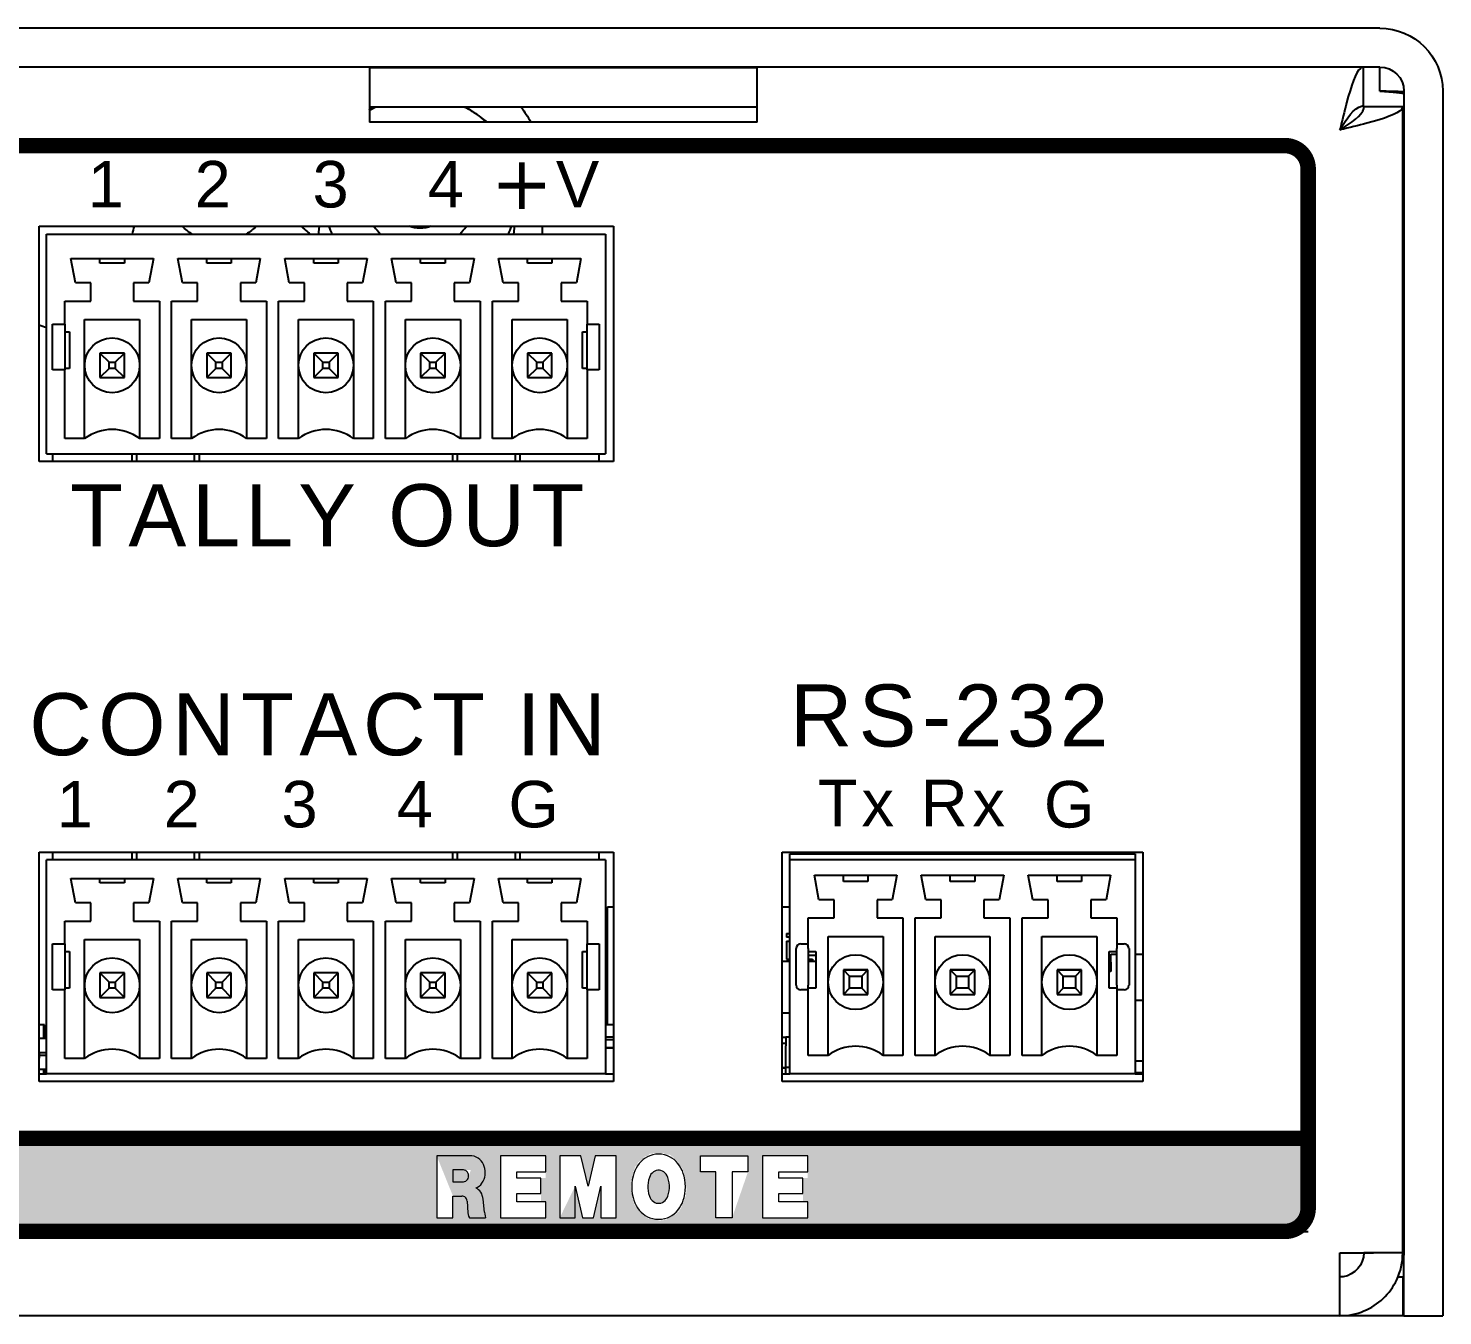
# Model space of a CAD drawing. Header units: inches. Extents: x 0.66 to 9.39, y 0.59 to 4.41.
# Drawn here: x 7.569 to 9.393, y 0.594 to 2.254 of the extents above; entities that cross this region are included whole.
import ezdxf

# ---------------------------------------------------------------- set-up
doc = ezdxf.new("R2010")
doc.units = ezdxf.units.IN
doc.header["$MEASUREMENT"] = 0
doc.styles.add('CAD_SALES', font='ARIAL.TTF')

msp = doc.modelspace()

# ---------------------------------------------------------------- hatches: boundary and pattern name
h = msp.add_hatch(color=256)
h.dxf.hatch_style = 1
h.paths.add_polyline_path([(7.4598, 0.8232), (7.4598, 0.7332, 0.414214), (7.4898, 0.7032), (9.1891, 0.7032, 0.414214), (9.2191, 0.7332), (9.2191, 0.8232)])
h.paths.add_polyline_path([(8.1168, 0.7208), (8.1168, 0.7487), (8.0958, 0.8007), (8.0958, 0.7208)], flags=16)
h.paths.add_polyline_path([(8.1168, 0.7672), (8.1168, 0.7824), (8.1398, 0.7824), (8.1348, 0.7672)], flags=16)
h.paths.add_polyline_path([(8.1779, 0.8007), (8.2363, 0.8007), (8.2363, 0.772), (8.2302, 0.772), (8.2302, 0.7415), (8.2363, 0.7415), (8.2363, 0.7208), (8.1779, 0.7208)], flags=16)
h.paths.add_polyline_path([(8.3001, 0.8007), (8.2912, 0.7616), (8.2818, 0.8007), (8.2545, 0.8007), (8.2545, 0.7208), (8.2743, 0.7616), (8.2838, 0.7208), (8.2981, 0.7208), (8.3075, 0.7616), (8.3075, 0.7208), (8.3272, 0.7208), (8.3272, 0.8007)], flags=16)
h.paths.add_polyline_path([(8.3515, 0.7866), (8.3707, 0.8034), (8.397, 0.8019), (8.4131, 0.7836), (8.418, 0.7578), (8.4105, 0.7324), (8.3918, 0.7182), (8.3686, 0.7196), (8.3527, 0.7342), (8.3463, 0.756), (8.3492, 0.7803), (8.3635, 0.7996), (8.3874, 0.8044), (8.4061, 0.7937), (8.4158, 0.775), (8.417, 0.7488), (8.4052, 0.7259), (8.3839, 0.7168), (8.3625, 0.7231), (8.3492, 0.7412), (8.346, 0.7675), (8.3553, 0.7922), (8.376, 0.8045), (8.4002, 0.7996), (8.4144, 0.7804), (8.4176, 0.7537), (8.4083, 0.7291), (8.3879, 0.7174), (8.3657, 0.7212), (8.351, 0.7372), (8.346, 0.7607)], flags=16)
h.paths.add_polyline_path([(8.3977, 0.7626), (8.3904, 0.7374), (8.3709, 0.7415), (8.3653, 0.7713), (8.3826, 0.7865), (8.3957, 0.7725), (8.3957, 0.7423), (8.3749, 0.7376), (8.3665, 0.7563), (8.3713, 0.7821), (8.391, 0.7821), (8.3986, 0.756), (8.3858, 0.735), (8.3692, 0.7454), (8.3663, 0.7775), (8.3888, 0.785)], flags=0)
h.paths.add_polyline_path([(8.4358, 0.8007), (8.497, 0.8007), (8.497, 0.7799), (8.4766, 0.7208), (8.4556, 0.7208), (8.4556, 0.7799), (8.4358, 0.7799)], flags=16)
h.paths.add_polyline_path([(8.5156, 0.8007), (8.5741, 0.8007), (8.5741, 0.772), (8.5679, 0.772), (8.5679, 0.7415), (8.5741, 0.7415), (8.5741, 0.7208), (8.5156, 0.7208)], flags=16)
h = msp.add_hatch(color=256)
h.dxf.hatch_style = 1
h.paths.add_polyline_path([(8.1368, 0.7748), (8.1367, 0.7764), (8.1362, 0.778), (8.1354, 0.7795), (8.1344, 0.7807), (8.1332, 0.7816), (8.1318, 0.7822), (8.1304, 0.7824), (8.1168, 0.7824), (8.1168, 0.7672), (8.1304, 0.7672), (8.1318, 0.7674), (8.1332, 0.7679), (8.1344, 0.7688), (8.1354, 0.77), (8.1362, 0.7715), (8.1367, 0.7731)])
h.paths.add_polyline_path([(8.3953, 0.766), (8.3947, 0.7694), (8.3937, 0.7727), (8.3928, 0.7749), (8.3917, 0.7768), (8.3902, 0.7784), (8.3886, 0.7799), (8.3867, 0.781), (8.3848, 0.7816), (8.3829, 0.7821), (8.3808, 0.7821), (8.3788, 0.7816), (8.3769, 0.781), (8.3752, 0.7799), (8.3734, 0.7784), (8.372, 0.7768), (8.3709, 0.7749), (8.3699, 0.7727), (8.3689, 0.7694), (8.3683, 0.766), (8.368, 0.7625), (8.368, 0.759), (8.3683, 0.7555), (8.3689, 0.7521), (8.3699, 0.7487), (8.3709, 0.7466), (8.372, 0.7447), (8.3734, 0.7431), (8.3752, 0.7417), (8.3769, 0.7406), (8.3788, 0.7398), (8.3808, 0.7394), (8.3829, 0.7394), (8.3848, 0.7398), (8.3867, 0.7406), (8.3886, 0.7417), (8.3902, 0.7431), (8.3917, 0.7447), (8.3928, 0.7466), (8.3937, 0.7487), (8.3947, 0.7521), (8.3953, 0.7555), (8.3957, 0.759), (8.3957, 0.7625)])

# ---------------------------------------------------------------- linework, layer by layer
for p, q in [((9.3115, 2.2545), (0.7885, 2.2545)), ((9.3115, 2.2045), (0.7885, 2.2045)), ((8.009, 2.2039), (8.009, 2.1335)), ((8.009, 2.2039), (8.509, 2.2039)), ((8.509, 2.1335), (8.509, 2.2039)), ((9.2903, 2.1545), (9.2903, 2.2045)), ((9.3115, 2.1735), (9.3115, 2.2045)), ((9.3425, 2.1735), (9.3425, 0.6725)), ((9.3925, 2.1735), (9.3925, 0.6725)), ((8.509, 2.1528), (8.009, 2.1528)), ((9.291, 2.1538), (9.341, 2.1538)), ((9.341, 0.6762), (9.341, 2.1538)), ((8.509, 2.1335), (8.009, 2.1335)), ((7.5834, 1.6957), (7.5834, 1.9992)), ((7.5834, 1.9992), (8.3239, 1.9992)), ((7.5928, 1.9892), (8.3133, 1.9892)), ((7.5928, 1.7057), (7.5928, 1.9892)), ((8.232, 1.9892), (8.232, 1.9992)), ((8.3133, 1.9892), (8.3133, 1.7057)), ((8.3239, 1.9992), (8.3239, 1.6957)), ((7.6243, 1.9577), (7.7306, 1.9577)), ((7.6302, 1.9262), (7.6243, 1.9577)), ((7.6617, 1.9518), (7.6617, 1.9577)), ((7.6932, 1.9518), (7.6617, 1.9518)), ((7.6932, 1.9577), (7.6932, 1.9518)), ((7.7306, 1.9577), (7.7247, 1.9262)), ((7.7621, 1.9577), (7.8684, 1.9577)), ((7.768, 1.9262), (7.7621, 1.9577)), ((7.7995, 1.9518), (7.7995, 1.9577)), ((7.831, 1.9518), (7.7995, 1.9518)), ((7.831, 1.9577), (7.831, 1.9518)), ((7.8684, 1.9577), (7.8625, 1.9262)), ((7.8999, 1.9577), (8.0062, 1.9577)), ((7.9058, 1.9262), (7.8999, 1.9577)), ((7.9373, 1.9518), (7.9373, 1.9577)), ((7.9688, 1.9518), (7.9373, 1.9518)), ((7.9688, 1.9577), (7.9688, 1.9518)), ((8.0062, 1.9577), (8.0003, 1.9262)), ((8.0377, 1.9577), (8.144, 1.9577)), ((8.0436, 1.9262), (8.0377, 1.9577)), ((8.0751, 1.9518), (8.0751, 1.9577)), ((8.1066, 1.9518), (8.0751, 1.9518)), ((8.1066, 1.9577), (8.1066, 1.9518)), ((8.144, 1.9577), (8.1381, 1.9262)), ((8.1755, 1.9577), (8.2818, 1.9577)), ((8.1814, 1.9262), (8.1755, 1.9577)), ((8.2129, 1.9518), (8.2129, 1.9577)), ((8.2444, 1.9518), (8.2129, 1.9518)), ((8.2444, 1.9577), (8.2444, 1.9518)), ((8.2818, 1.9577), (8.2759, 1.9262)), ((7.6499, 1.9262), (7.6302, 1.9262)), ((7.6499, 1.9025), (7.6499, 1.9262)), ((7.705, 1.9262), (7.705, 1.9025)), ((7.7247, 1.9262), (7.705, 1.9262)), ((7.7877, 1.9262), (7.768, 1.9262)), ((7.7877, 1.9025), (7.7877, 1.9262)), ((7.8428, 1.9262), (7.8428, 1.9025)), ((7.8625, 1.9262), (7.8428, 1.9262)), ((7.9255, 1.9262), (7.9058, 1.9262)), ((7.9255, 1.9025), (7.9255, 1.9262)), ((7.9806, 1.9262), (7.9806, 1.9025)), ((8.0003, 1.9262), (7.9806, 1.9262)), ((8.0633, 1.9262), (8.0436, 1.9262)), ((8.0633, 1.9025), (8.0633, 1.9262)), ((8.1184, 1.9262), (8.1184, 1.9025)), ((8.1381, 1.9262), (8.1184, 1.9262)), ((8.2011, 1.9262), (8.1814, 1.9262)), ((8.2011, 1.9025), (8.2011, 1.9262)), ((8.2562, 1.9262), (8.2562, 1.9025)), ((8.2759, 1.9262), (8.2562, 1.9262)), ((7.6164, 1.873), (7.6164, 1.9025)), ((7.6164, 1.9025), (7.6499, 1.9025)), ((7.705, 1.9025), (7.7385, 1.9025)), ((7.7385, 1.9025), (7.7385, 1.7254)), ((7.7542, 1.9025), (7.7877, 1.9025)), ((7.7542, 1.7254), (7.7542, 1.9025)), ((7.8428, 1.9025), (7.8763, 1.9025)), ((7.8763, 1.9025), (7.8763, 1.7254)), ((7.892, 1.9025), (7.9255, 1.9025)), ((7.892, 1.7254), (7.892, 1.9025)), ((7.9806, 1.9025), (8.0141, 1.9025)), ((8.0141, 1.9025), (8.0141, 1.7254)), ((8.0298, 1.9025), (8.0633, 1.9025)), ((8.0298, 1.7254), (8.0298, 1.9025)), ((8.1184, 1.9025), (8.1519, 1.9025)), ((8.1519, 1.9025), (8.1519, 1.7254)), ((8.1676, 1.9025), (8.2011, 1.9025)), ((8.1676, 1.7254), (8.1676, 1.9025)), ((8.2562, 1.9025), (8.2897, 1.9025)), ((8.2897, 1.9025), (8.2897, 1.873)), ((7.642, 1.8789), (7.7129, 1.8789)), ((7.642, 1.8199), (7.642, 1.8789)), ((7.7129, 1.8789), (7.7129, 1.8199)), ((7.7798, 1.8789), (7.8507, 1.8789)), ((7.7798, 1.8199), (7.7798, 1.8789)), ((7.8507, 1.8789), (7.8507, 1.8199)), ((7.9176, 1.8789), (7.9885, 1.8789)), ((7.9176, 1.8199), (7.9176, 1.8789)), ((7.9885, 1.8789), (7.9885, 1.8199)), ((8.0554, 1.8789), (8.1263, 1.8789)), ((8.0554, 1.8199), (8.0554, 1.8789)), ((8.1263, 1.8789), (8.1263, 1.8199)), ((8.1932, 1.8789), (8.2641, 1.8789)), ((8.1932, 1.8199), (8.1932, 1.8789)), ((8.2641, 1.8789), (8.2641, 1.8199)), ((7.6007, 1.814), (7.6007, 1.873)), ((7.6007, 1.873), (7.6164, 1.873)), ((7.6164, 1.873), (7.6164, 1.814)), ((7.6164, 1.8632), (7.6224, 1.8632)), ((7.6224, 1.8632), (7.6224, 1.8159)), ((8.2838, 1.8632), (8.2897, 1.8632)), ((8.2838, 1.8159), (8.2838, 1.8632)), ((8.2897, 1.814), (8.2897, 1.873)), ((8.2897, 1.873), (8.3054, 1.873)), ((8.3054, 1.873), (8.3054, 1.814)), ((7.6617, 1.8356), (7.6617, 1.8041)), ((7.6932, 1.8356), (7.6617, 1.8356)), ((7.6617, 1.8356), (7.6735, 1.8238)), ((7.6735, 1.8238), (7.6814, 1.8238)), ((7.6735, 1.8159), (7.6735, 1.8238)), ((7.6814, 1.8238), (7.6932, 1.8356)), ((7.6814, 1.8238), (7.6814, 1.8159)), ((7.6932, 1.8041), (7.6932, 1.8356)), ((7.7995, 1.8356), (7.7995, 1.8041)), ((7.831, 1.8356), (7.7995, 1.8356)), ((7.7995, 1.8356), (7.8113, 1.8238)), ((7.8113, 1.8238), (7.8192, 1.8238)), ((7.8113, 1.8159), (7.8113, 1.8238)), ((7.8192, 1.8238), (7.831, 1.8356)), ((7.8192, 1.8238), (7.8192, 1.8159)), ((7.831, 1.8041), (7.831, 1.8356)), ((7.9373, 1.8356), (7.9373, 1.8041)), ((7.9688, 1.8356), (7.9373, 1.8356)), ((7.9373, 1.8356), (7.9491, 1.8238)), ((7.9491, 1.8238), (7.957, 1.8238)), ((7.9491, 1.8159), (7.9491, 1.8238)), ((7.957, 1.8238), (7.9688, 1.8356)), ((7.957, 1.8238), (7.957, 1.8159)), ((7.9688, 1.8041), (7.9688, 1.8356)), ((8.0751, 1.8356), (8.0751, 1.8041)), ((8.1066, 1.8356), (8.0751, 1.8356)), ((8.0751, 1.8356), (8.0869, 1.8238)), ((8.0869, 1.8238), (8.0948, 1.8238)), ((8.0869, 1.8159), (8.0869, 1.8238)), ((8.0948, 1.8238), (8.1066, 1.8356)), ((8.0948, 1.8238), (8.0948, 1.8159)), ((8.1066, 1.8041), (8.1066, 1.8356)), ((8.2129, 1.8356), (8.2129, 1.8041)), ((8.2444, 1.8356), (8.2129, 1.8356)), ((8.2129, 1.8356), (8.2247, 1.8238)), ((8.2247, 1.8238), (8.2326, 1.8238)), ((8.2247, 1.8159), (8.2247, 1.8238)), ((8.2326, 1.8238), (8.2444, 1.8356)), ((8.2326, 1.8238), (8.2326, 1.8159)), ((8.2444, 1.8041), (8.2444, 1.8356)), ((7.6164, 1.814), (7.6007, 1.814)), ((7.6224, 1.8159), (7.6164, 1.8159)), ((7.6164, 1.7254), (7.6164, 1.814)), ((7.642, 1.7254), (7.642, 1.8199)), ((7.6735, 1.8159), (7.6617, 1.8041)), ((7.6814, 1.8159), (7.6735, 1.8159)), ((7.6932, 1.8041), (7.6814, 1.8159)), ((7.7129, 1.8199), (7.7129, 1.7254)), ((7.7798, 1.7254), (7.7798, 1.8199)), ((7.8113, 1.8159), (7.7995, 1.8041)), ((7.8192, 1.8159), (7.8113, 1.8159)), ((7.831, 1.8041), (7.8192, 1.8159)), ((7.8507, 1.8199), (7.8507, 1.7254)), ((7.9176, 1.7254), (7.9176, 1.8199)), ((7.9491, 1.8159), (7.9373, 1.8041)), ((7.957, 1.8159), (7.9491, 1.8159)), ((7.9688, 1.8041), (7.957, 1.8159)), ((7.9885, 1.8199), (7.9885, 1.7254)), ((8.0554, 1.7254), (8.0554, 1.8199)), ((8.0869, 1.8159), (8.0751, 1.8041)), ((8.0948, 1.8159), (8.0869, 1.8159)), ((8.1066, 1.8041), (8.0948, 1.8159)), ((8.1263, 1.8199), (8.1263, 1.7254)), ((8.1932, 1.7254), (8.1932, 1.8199)), ((8.2247, 1.8159), (8.2129, 1.8041)), ((8.2326, 1.8159), (8.2247, 1.8159)), ((8.2444, 1.8041), (8.2326, 1.8159)), ((8.2641, 1.8199), (8.2641, 1.7254)), ((8.2897, 1.8159), (8.2838, 1.8159)), ((8.3054, 1.814), (8.2897, 1.814)), ((8.2897, 1.814), (8.2897, 1.7254)), ((7.6617, 1.8041), (7.6932, 1.8041)), ((7.7995, 1.8041), (7.831, 1.8041)), ((7.9373, 1.8041), (7.9688, 1.8041)), ((8.0751, 1.8041), (8.1066, 1.8041)), ((8.2129, 1.8041), (8.2444, 1.8041)), ((7.642, 1.7254), (7.6164, 1.7254)), ((7.7385, 1.7254), (7.7129, 1.7254)), ((7.7798, 1.7254), (7.7542, 1.7254)), ((7.8763, 1.7254), (7.8507, 1.7254)), ((7.9176, 1.7254), (7.892, 1.7254)), ((8.0141, 1.7254), (7.9885, 1.7254)), ((8.0554, 1.7254), (8.0298, 1.7254)), ((8.1519, 1.7254), (8.1263, 1.7254)), ((8.1932, 1.7254), (8.1676, 1.7254)), ((8.2897, 1.7254), (8.2641, 1.7254)), ((8.3239, 1.6957), (7.5834, 1.6957)), ((7.5928, 1.7057), (8.3133, 1.7057)), ((7.6007, 1.7057), (7.6007, 1.6957)), ((7.7031, 1.6957), (7.7031, 1.7057)), ((7.709, 1.7057), (7.709, 1.6957)), ((7.7838, 1.6957), (7.7838, 1.7057)), ((7.7897, 1.7057), (7.7897, 1.6957)), ((8.1164, 1.6957), (8.1164, 1.7057)), ((8.1224, 1.7057), (8.1224, 1.6957)), ((8.1972, 1.6957), (8.1972, 1.7057)), ((8.2031, 1.7057), (8.2031, 1.6957)), ((8.3054, 1.6957), (8.3054, 1.7057)), ((7.5834, 0.8965), (7.5834, 1.1921)), ((7.5834, 1.1921), (8.3239, 1.1921)), ((7.6007, 1.1921), (7.6007, 1.1821)), ((7.7031, 1.1821), (7.7031, 1.1921)), ((7.709, 1.1921), (7.709, 1.1821)), ((7.7838, 1.1821), (7.7838, 1.1921)), ((7.7897, 1.1921), (7.7897, 1.1821)), ((8.1164, 1.1821), (8.1164, 1.1921)), ((8.1224, 1.1921), (8.1224, 1.1821)), ((8.1972, 1.1821), (8.1972, 1.1921)), ((8.2031, 1.1921), (8.2031, 1.1821)), ((8.3054, 1.1821), (8.3054, 1.1921)), ((8.3239, 1.1921), (8.3239, 0.8965)), ((8.5411, 0.8965), (8.5411, 1.1921)), ((8.5411, 1.1921), (9.006, 1.1921)), ((8.5511, 1.1899), (8.996, 1.1899)), ((8.5511, 1.1821), (8.5511, 1.1899)), ((8.8535, 1.1921), (8.8535, 1.1899)), ((8.866, 1.1899), (8.866, 1.1921)), ((8.996, 1.1899), (8.996, 1.1821)), ((9.006, 1.1921), (9.006, 0.8965)), ((8.3133, 1.1821), (7.5928, 1.1821)), ((7.5928, 0.9065), (7.5928, 1.1821)), ((8.3133, 1.1821), (8.3133, 0.9065)), ((8.996, 1.1821), (8.5511, 1.1821)), ((8.5511, 0.9065), (8.5511, 1.1821)), ((8.996, 1.1821), (8.996, 0.9065)), ((7.6243, 1.1584), (7.7306, 1.1584)), ((7.6302, 1.1269), (7.6243, 1.1584)), ((7.6617, 1.1525), (7.6617, 1.1584)), ((7.6932, 1.1525), (7.6617, 1.1525)), ((7.6932, 1.1584), (7.6932, 1.1525)), ((7.7306, 1.1584), (7.7247, 1.1269)), ((7.7621, 1.1584), (7.8684, 1.1584)), ((7.768, 1.1269), (7.7621, 1.1584)), ((7.7995, 1.1525), (7.7995, 1.1584)), ((7.831, 1.1525), (7.7995, 1.1525)), ((7.831, 1.1584), (7.831, 1.1525)), ((7.8684, 1.1584), (7.8625, 1.1269)), ((7.8999, 1.1584), (8.0062, 1.1584)), ((7.9058, 1.1269), (7.8999, 1.1584)), ((7.9373, 1.1525), (7.9373, 1.1584)), ((7.9688, 1.1525), (7.9373, 1.1525)), ((7.9688, 1.1584), (7.9688, 1.1525)), ((8.0062, 1.1584), (8.0003, 1.1269)), ((8.0377, 1.1584), (8.144, 1.1584)), ((8.0436, 1.1269), (8.0377, 1.1584)), ((8.0751, 1.1525), (8.0751, 1.1584)), ((8.1066, 1.1525), (8.0751, 1.1525)), ((8.1066, 1.1584), (8.1066, 1.1525)), ((8.144, 1.1584), (8.1381, 1.1269)), ((8.1755, 1.1584), (8.2818, 1.1584)), ((8.1814, 1.1269), (8.1755, 1.1584)), ((8.2129, 1.1525), (8.2129, 1.1584)), ((8.2444, 1.1525), (8.2129, 1.1525)), ((8.2444, 1.1584), (8.2444, 1.1525)), ((8.2818, 1.1584), (8.2759, 1.1269)), ((8.5885, 1.1309), (8.5826, 1.1624)), ((8.5826, 1.1624), (8.6889, 1.1624)), ((8.62, 1.1545), (8.62, 1.1624)), ((8.6515, 1.1545), (8.62, 1.1545)), ((8.6515, 1.1624), (8.6515, 1.1545)), ((8.6889, 1.1624), (8.683, 1.1309)), ((8.7263, 1.1309), (8.7204, 1.1624)), ((8.7204, 1.1624), (8.8267, 1.1624)), ((8.7578, 1.1545), (8.7578, 1.1624)), ((8.7893, 1.1545), (8.7578, 1.1545)), ((8.7893, 1.1624), (8.7893, 1.1545)), ((8.8267, 1.1624), (8.8208, 1.1309)), ((8.8641, 1.1309), (8.8582, 1.1624)), ((8.8582, 1.1624), (8.9645, 1.1624)), ((8.8956, 1.1545), (8.8956, 1.1624)), ((8.9271, 1.1545), (8.8956, 1.1545)), ((8.9271, 1.1624), (8.9271, 1.1545)), ((8.9645, 1.1624), (8.9586, 1.1309)), ((8.6082, 1.1309), (8.5885, 1.1309)), ((8.6082, 1.1073), (8.6082, 1.1309)), ((8.683, 1.1309), (8.6634, 1.1309)), ((8.6634, 1.1309), (8.6634, 1.1073)), ((8.746, 1.1309), (8.7263, 1.1309)), ((8.746, 1.1073), (8.746, 1.1309)), ((8.8208, 1.1309), (8.8011, 1.1309)), ((8.8011, 1.1309), (8.8011, 1.1073)), ((8.8838, 1.1309), (8.8641, 1.1309)), ((8.8838, 1.1073), (8.8838, 1.1309)), ((8.9586, 1.1309), (8.9389, 1.1309)), ((8.9389, 1.1309), (8.9389, 1.1073)), ((7.6499, 1.1269), (7.6302, 1.1269)), ((7.6499, 1.1033), (7.6499, 1.1269)), ((7.705, 1.1269), (7.705, 1.1033)), ((7.7247, 1.1269), (7.705, 1.1269)), ((7.7877, 1.1269), (7.768, 1.1269)), ((7.7877, 1.1033), (7.7877, 1.1269)), ((7.8428, 1.1269), (7.8428, 1.1033)), ((7.8625, 1.1269), (7.8428, 1.1269)), ((7.9255, 1.1269), (7.9058, 1.1269)), ((7.9255, 1.1033), (7.9255, 1.1269)), ((7.9806, 1.1269), (7.9806, 1.1033)), ((8.0003, 1.1269), (7.9806, 1.1269)), ((8.0633, 1.1269), (8.0436, 1.1269)), ((8.0633, 1.1033), (8.0633, 1.1269)), ((8.1184, 1.1269), (8.1184, 1.1033)), ((8.1381, 1.1269), (8.1184, 1.1269)), ((8.2011, 1.1269), (8.1814, 1.1269)), ((8.2011, 1.1033), (8.2011, 1.1269)), ((8.2562, 1.1269), (8.2562, 1.1033)), ((8.2759, 1.1269), (8.2562, 1.1269)), ((8.3133, 1.1281), (8.3138, 1.1281)), ((8.3133, 1.127), (8.3138, 1.127)), ((8.3133, 1.1212), (8.3138, 1.1212)), ((8.3133, 1.1132), (8.3138, 1.1132)), ((8.3138, 1.127), (8.3138, 1.1281)), ((8.3138, 1.1212), (8.3138, 1.127)), ((8.3138, 1.1132), (8.3138, 1.1212)), ((8.316, 0.9695), (8.316, 1.1215)), ((8.316, 1.1215), (8.3239, 1.1215)), ((8.5411, 1.1215), (8.5511, 1.1215)), ((7.6164, 1.0738), (7.6164, 1.1033)), ((7.6164, 1.1033), (7.6499, 1.1033)), ((7.705, 1.1033), (7.7385, 1.1033)), ((7.7385, 1.1033), (7.7385, 0.9262)), ((7.7542, 1.1033), (7.7877, 1.1033)), ((7.7542, 0.9262), (7.7542, 1.1033)), ((7.8428, 1.1033), (7.8763, 1.1033)), ((7.8763, 1.1033), (7.8763, 0.9262)), ((7.892, 1.1033), (7.9255, 1.1033)), ((7.892, 0.9262), (7.892, 1.1033)), ((7.9806, 1.1033), (8.0141, 1.1033)), ((8.0141, 1.1033), (8.0141, 0.9262)), ((8.0298, 1.1033), (8.0633, 1.1033)), ((8.0298, 0.9262), (8.0298, 1.1033)), ((8.1184, 1.1033), (8.1519, 1.1033)), ((8.1519, 1.1033), (8.1519, 0.9262)), ((8.1676, 1.1033), (8.2011, 1.1033)), ((8.1676, 0.9262), (8.1676, 1.1033)), ((8.2562, 1.1033), (8.2897, 1.1033)), ((8.2897, 1.1033), (8.2897, 1.0738)), ((8.3133, 1.11), (8.3138, 1.11)), ((8.3133, 1.0994), (8.3138, 1.0994)), ((8.3138, 1.0994), (8.3138, 1.1068)), ((8.3138, 1.0931), (8.3138, 1.0994)), ((8.5748, 1.0738), (8.5748, 1.1073)), ((8.5748, 1.1073), (8.6082, 1.1073)), ((8.6634, 1.1073), (8.6968, 1.1073)), ((8.6968, 1.1073), (8.6968, 0.9301)), ((8.7126, 0.9301), (8.7126, 1.1073)), ((8.7126, 1.1073), (8.746, 1.1073)), ((8.8011, 1.1073), (8.8346, 1.1073)), ((8.8346, 1.1073), (8.8346, 0.9301)), ((8.8504, 0.9301), (8.8504, 1.1073)), ((8.8504, 1.1073), (8.8838, 1.1073)), ((8.9389, 1.1073), (8.9724, 1.1073)), ((8.9724, 1.1073), (8.9724, 1.0738)), ((7.642, 1.0797), (7.7129, 1.0797)), ((7.642, 1.0206), (7.642, 1.0797)), ((7.7129, 1.0797), (7.7129, 1.0206)), ((7.7798, 1.0797), (7.8507, 1.0797)), ((7.7798, 1.0206), (7.7798, 1.0797)), ((7.8507, 1.0797), (7.8507, 1.0206)), ((7.9176, 1.0797), (7.9885, 1.0797)), ((7.9176, 1.0206), (7.9176, 1.0797)), ((7.9885, 1.0797), (7.9885, 1.0206)), ((8.0554, 1.0797), (8.1263, 1.0797)), ((8.0554, 1.0206), (8.0554, 1.0797)), ((8.1263, 1.0797), (8.1263, 1.0206)), ((8.1932, 1.0797), (8.2641, 1.0797)), ((8.1932, 1.0206), (8.1932, 1.0797)), ((8.2641, 1.0797), (8.2641, 1.0206)), ((8.3133, 1.0931), (8.3138, 1.0931)), ((8.3133, 1.0913), (8.3138, 1.0913)), ((8.3133, 1.0907), (8.3138, 1.0907)), ((8.3133, 1.0896), (8.3138, 1.0896)), ((8.3133, 1.0838), (8.3138, 1.0838)), ((8.3133, 1.0758), (8.3138, 1.0758)), ((8.3138, 1.0913), (8.3138, 1.0931)), ((8.3138, 1.0896), (8.3138, 1.0907)), ((8.3138, 1.0838), (8.3138, 1.0896)), ((8.3138, 1.0758), (8.3138, 1.0838)), ((8.5467, 1.0875), (8.5467, 1.0825)), ((8.5467, 1.0875), (8.5511, 1.0875)), ((8.5511, 1.0825), (8.5467, 1.0825)), ((8.5467, 1.0776), (8.5467, 1.054)), ((8.5467, 1.0776), (8.5511, 1.0776)), ((8.6004, 1.0836), (8.6712, 1.0836)), ((8.6004, 1.0246), (8.6004, 1.0836)), ((8.6712, 1.0836), (8.6712, 1.0246)), ((8.7382, 1.0836), (8.809, 1.0836)), ((8.7382, 1.0246), (8.7382, 1.0836)), ((8.809, 1.0836), (8.809, 1.0246)), ((8.8759, 1.0836), (8.9468, 1.0836)), ((8.8759, 1.0246), (8.8759, 1.0836)), ((8.9468, 1.0836), (8.9468, 1.0246)), ((7.6007, 1.0147), (7.6007, 1.0738)), ((7.6007, 1.0738), (7.6164, 1.0738)), ((7.6164, 1.0738), (7.6164, 1.0147)), ((7.6164, 1.064), (7.6224, 1.064)), ((7.6224, 1.064), (7.6224, 1.0167)), ((8.2838, 1.0167), (8.2838, 1.064)), ((8.2838, 1.064), (8.2897, 1.064)), ((8.2897, 1.0147), (8.2897, 1.0738)), ((8.2897, 1.0738), (8.3054, 1.0738)), ((8.3054, 1.0738), (8.3054, 1.0147)), ((8.3133, 1.0726), (8.3138, 1.0726)), ((8.3133, 1.062), (8.3138, 1.062)), ((8.3138, 1.062), (8.3138, 1.0693)), ((8.3138, 1.0557), (8.3138, 1.062)), ((8.559, 1.0206), (8.559, 1.0679)), ((8.5651, 1.0738), (8.5748, 1.0738)), ((8.5748, 1.0679), (8.5748, 1.0738)), ((8.5748, 1.0679), (8.5748, 1.0206)), ((8.5748, 1.064), (8.5846, 1.064)), ((8.5846, 1.059), (8.5748, 1.059)), ((8.5846, 1.064), (8.5846, 1.0167)), ((8.9626, 1.0167), (8.9626, 1.064)), ((8.9626, 1.064), (8.9724, 1.064)), ((8.9626, 1.06), (8.9648, 1.06)), ((8.9724, 1.0602), (8.9648, 1.0602)), ((8.9648, 1.0502), (8.9648, 1.0602)), ((8.9724, 1.0738), (8.9724, 1.0679)), ((8.9724, 1.0738), (8.9821, 1.0738)), ((8.9724, 1.0206), (8.9724, 1.0679)), ((8.9882, 1.0679), (8.9882, 1.0206)), ((9.006, 1.0602), (8.996, 1.0602)), ((8.3133, 1.0557), (8.3138, 1.0557)), ((8.3133, 1.0539), (8.3138, 1.0539)), ((8.3133, 1.0519), (8.3138, 1.0519)), ((8.3138, 1.0539), (8.3138, 1.0557)), ((8.3138, 1.0367), (8.3138, 1.0519)), ((8.5511, 1.0514), (8.5411, 1.0514)), ((8.5467, 1.054), (8.5511, 1.054)), ((8.5748, 1.054), (8.5804, 1.054)), ((8.5846, 1.0514), (8.5748, 1.0514)), ((8.5804, 1.054), (8.5804, 1.0514)), ((8.62, 1.0403), (8.6515, 1.0403)), ((8.62, 1.0403), (8.62, 1.0403)), ((8.62, 1.0403), (8.62, 1.0088)), ((8.6515, 1.0403), (8.62, 1.0403)), ((8.6279, 1.0325), (8.62, 1.0403)), ((8.6515, 1.0403), (8.6437, 1.0325)), ((8.6515, 1.0403), (8.6515, 1.0403)), ((8.6515, 1.0088), (8.6515, 1.0403)), ((8.7578, 1.0403), (8.7578, 1.0403)), ((8.7578, 1.0403), (8.7893, 1.0403)), ((8.7578, 1.0403), (8.7578, 1.0088)), ((8.7893, 1.0403), (8.7578, 1.0403)), ((8.7657, 1.0325), (8.7578, 1.0403)), ((8.7893, 1.0403), (8.7815, 1.0325)), ((8.7893, 1.0403), (8.7893, 1.0403)), ((8.7893, 1.0088), (8.7893, 1.0403)), ((8.8956, 1.0403), (8.9271, 1.0403)), ((8.8956, 1.0403), (8.8956, 1.0403)), ((8.8956, 1.0403), (8.8956, 1.0088)), ((8.9271, 1.0403), (8.8956, 1.0403)), ((8.9035, 1.0325), (8.8956, 1.0403)), ((8.9271, 1.0403), (8.9193, 1.0325)), ((8.9271, 1.0403), (8.9271, 1.0403)), ((8.9271, 1.0088), (8.9271, 1.0403)), ((8.9648, 1.0521), (8.9626, 1.0521)), ((8.9648, 1.0502), (8.9648, 1.0384)), ((7.6617, 1.0364), (7.6617, 1.0049)), ((7.6932, 1.0364), (7.6617, 1.0364)), ((7.6617, 1.0364), (7.6735, 1.0246)), ((7.6735, 1.0246), (7.6814, 1.0246)), ((7.6735, 1.0167), (7.6735, 1.0246)), ((7.6814, 1.0246), (7.6932, 1.0364)), ((7.6814, 1.0246), (7.6814, 1.0167)), ((7.6932, 1.0049), (7.6932, 1.0364)), ((7.7995, 1.0364), (7.7995, 1.0049)), ((7.831, 1.0364), (7.7995, 1.0364)), ((7.7995, 1.0364), (7.8113, 1.0246)), ((7.8113, 1.0246), (7.8192, 1.0246)), ((7.8113, 1.0167), (7.8113, 1.0246)), ((7.8192, 1.0246), (7.831, 1.0364)), ((7.8192, 1.0246), (7.8192, 1.0167)), ((7.831, 1.0049), (7.831, 1.0364)), ((7.9373, 1.0364), (7.9373, 1.0049)), ((7.9688, 1.0364), (7.9373, 1.0364)), ((7.9373, 1.0364), (7.9491, 1.0246)), ((7.9491, 1.0246), (7.957, 1.0246)), ((7.9491, 1.0167), (7.9491, 1.0246)), ((7.957, 1.0246), (7.9688, 1.0364)), ((7.957, 1.0246), (7.957, 1.0167)), ((7.9688, 1.0049), (7.9688, 1.0364)), ((8.0751, 1.0364), (8.0751, 1.0049)), ((8.1066, 1.0364), (8.0751, 1.0364)), ((8.0751, 1.0364), (8.0869, 1.0246)), ((8.0869, 1.0246), (8.0948, 1.0246)), ((8.0869, 1.0167), (8.0869, 1.0246)), ((8.0948, 1.0246), (8.1066, 1.0364)), ((8.0948, 1.0246), (8.0948, 1.0167)), ((8.1066, 1.0049), (8.1066, 1.0364)), ((8.2129, 1.0364), (8.2129, 1.0049)), ((8.2444, 1.0364), (8.2129, 1.0364)), ((8.2129, 1.0364), (8.2247, 1.0246)), ((8.2247, 1.0246), (8.2326, 1.0246)), ((8.2247, 1.0167), (8.2247, 1.0246)), ((8.2326, 1.0246), (8.2444, 1.0364)), ((8.2326, 1.0246), (8.2326, 1.0167)), ((8.2444, 1.0049), (8.2444, 1.0364)), ((8.3133, 1.0367), (8.3138, 1.0367)), ((8.3133, 1.0346), (8.3138, 1.0346)), ((8.3133, 1.0335), (8.3138, 1.0335)), ((8.3133, 1.0277), (8.3138, 1.0277)), ((8.3138, 1.0335), (8.3138, 1.0346)), ((8.3138, 1.0277), (8.3138, 1.0335)), ((8.3138, 1.0197), (8.3138, 1.0277)), ((8.6004, 0.9301), (8.6004, 1.0246)), ((8.6279, 1.0167), (8.6279, 1.0325)), ((8.6279, 1.0325), (8.6437, 1.0325)), ((8.6437, 1.0325), (8.6437, 1.0167)), ((8.6712, 1.0246), (8.6712, 0.9301)), ((8.7382, 1.0206), (8.7382, 1.0246)), ((8.7657, 1.0167), (8.7657, 1.0325)), ((8.7657, 1.0325), (8.7815, 1.0325)), ((8.7815, 1.0325), (8.7815, 1.0167)), ((8.809, 1.0246), (8.809, 0.9892)), ((8.8759, 0.9301), (8.8759, 1.0246)), ((8.9035, 1.0167), (8.9035, 1.0325)), ((8.9035, 1.0325), (8.9193, 1.0325)), ((8.9193, 1.0325), (8.9193, 1.0167)), ((8.9468, 1.0246), (8.9468, 0.9301)), ((8.9648, 1.0384), (8.9626, 1.0384)), ((7.6164, 1.0147), (7.6007, 1.0147)), ((7.6224, 1.0167), (7.6164, 1.0167)), ((7.6164, 0.9262), (7.6164, 1.0147)), ((7.642, 0.9262), (7.642, 1.0206)), ((7.6735, 1.0167), (7.6617, 1.0049)), ((7.6617, 1.0049), (7.6932, 1.0049)), ((7.6814, 1.0167), (7.6735, 1.0167)), ((7.6932, 1.0049), (7.6814, 1.0167)), ((7.7129, 1.0206), (7.7129, 0.9262)), ((7.7798, 0.9262), (7.7798, 1.0206)), ((7.8113, 1.0167), (7.7995, 1.0049)), ((7.7995, 1.0049), (7.831, 1.0049)), ((7.8192, 1.0167), (7.8113, 1.0167)), ((7.831, 1.0049), (7.8192, 1.0167)), ((7.8507, 1.0206), (7.8507, 0.9262)), ((7.9176, 0.9262), (7.9176, 1.0206)), ((7.9491, 1.0167), (7.9373, 1.0049)), ((7.9373, 1.0049), (7.9688, 1.0049)), ((7.957, 1.0167), (7.9491, 1.0167)), ((7.9688, 1.0049), (7.957, 1.0167)), ((7.9885, 1.0206), (7.9885, 0.9262)), ((8.0554, 0.9262), (8.0554, 1.0206)), ((8.0869, 1.0167), (8.0751, 1.0049)), ((8.0751, 1.0049), (8.1066, 1.0049)), ((8.0948, 1.0167), (8.0869, 1.0167)), ((8.1066, 1.0049), (8.0948, 1.0167)), ((8.1263, 1.0206), (8.1263, 0.9262)), ((8.1932, 0.9262), (8.1932, 1.0206)), ((8.2247, 1.0167), (8.2129, 1.0049)), ((8.2129, 1.0049), (8.2444, 1.0049)), ((8.2326, 1.0167), (8.2247, 1.0167)), ((8.2444, 1.0049), (8.2326, 1.0167)), ((8.2641, 1.0206), (8.2641, 0.9262)), ((8.2897, 1.0167), (8.2838, 1.0167)), ((8.3054, 1.0147), (8.2897, 1.0147)), ((8.2897, 1.0147), (8.2897, 0.9262)), ((8.3133, 1.0197), (8.3138, 1.0197)), ((8.3133, 1.0164), (8.3138, 1.0164)), ((8.3133, 1.0059), (8.3138, 1.0059)), ((8.3138, 1.0059), (8.3138, 1.0132)), ((8.3138, 0.9996), (8.3138, 1.0059)), ((8.5748, 1.0147), (8.5651, 1.0147)), ((8.5748, 1.0147), (8.5748, 1.0206)), ((8.5846, 1.0167), (8.5748, 1.0167)), ((8.5748, 0.9301), (8.5748, 1.0147)), ((8.6279, 1.0167), (8.62, 1.0088)), ((8.62, 1.0088), (8.6515, 1.0088)), ((8.6437, 1.0167), (8.6279, 1.0167)), ((8.6515, 1.0088), (8.6437, 1.0167)), ((8.7382, 0.9301), (8.7382, 1.0206)), ((8.7657, 1.0167), (8.7578, 1.0088)), ((8.7578, 1.0088), (8.7893, 1.0088)), ((8.7815, 1.0167), (8.7657, 1.0167)), ((8.7893, 1.0088), (8.7815, 1.0167)), ((8.9035, 1.0167), (8.8956, 1.0088)), ((8.8956, 1.0088), (8.9271, 1.0088)), ((8.9193, 1.0167), (8.9035, 1.0167)), ((8.9271, 1.0088), (8.9193, 1.0167)), ((8.9724, 1.0167), (8.9626, 1.0167)), ((8.9724, 1.0206), (8.9724, 1.0147)), ((8.9821, 1.0147), (8.9724, 1.0147)), ((8.9724, 1.0147), (8.9724, 0.9301)), ((8.3133, 0.9996), (8.3138, 0.9996)), ((8.3133, 0.9977), (8.3138, 0.9977)), ((8.3133, 0.9971), (8.3138, 0.9971)), ((8.3133, 0.996), (8.3138, 0.996)), ((8.3133, 0.9902), (8.3138, 0.9902)), ((8.3138, 0.9977), (8.3138, 0.9996)), ((8.3138, 0.996), (8.3138, 0.9971)), ((8.3138, 0.9902), (8.3138, 0.996)), ((8.3138, 0.9822), (8.3138, 0.9902)), ((8.809, 0.9892), (8.809, 0.9301)), ((7.589, 0.9695), (7.5834, 0.9695)), ((7.5902, 0.9695), (7.589, 0.9695)), ((7.589, 0.9695), (7.589, 0.9518)), ((7.5902, 0.9518), (7.5902, 0.9695)), ((8.3133, 0.9822), (8.3138, 0.9822)), ((8.3133, 0.979), (8.3138, 0.979)), ((8.3133, 0.9685), (8.3138, 0.9685)), ((8.3138, 0.9685), (8.3138, 0.9758)), ((8.3239, 0.9695), (8.3138, 0.9695)), ((8.3138, 0.9622), (8.3138, 0.9685)), ((8.5511, 0.9845), (8.5411, 0.9845)), ((7.5928, 0.9518), (7.5834, 0.9518)), ((8.3133, 0.9622), (8.3138, 0.9622)), ((8.3133, 0.9603), (8.3138, 0.9603)), ((8.3239, 0.9537), (8.3133, 0.9537)), ((8.3239, 0.95), (8.3133, 0.95)), ((8.3138, 0.9603), (8.3138, 0.9622)), ((8.5411, 0.9535), (8.5458, 0.9535)), ((8.5458, 0.9535), (8.5458, 0.9424)), ((8.5511, 0.9535), (8.5458, 0.9535)), ((7.5834, 0.934), (7.5928, 0.934)), ((7.5835, 0.9339), (7.5834, 0.9339)), ((7.5835, 0.9339), (7.5835, 0.9267)), ((7.5928, 0.9301), (7.5835, 0.9301)), ((8.3133, 0.9399), (8.3239, 0.9399)), ((8.3239, 0.9399), (8.3133, 0.9399)), ((8.5458, 0.9455), (8.5411, 0.9455)), ((8.5458, 0.9176), (8.5458, 0.9424)), ((8.6004, 0.9301), (8.5748, 0.9301)), ((8.6968, 0.9301), (8.6712, 0.9301)), ((8.7382, 0.9301), (8.7126, 0.9301)), ((8.8346, 0.9301), (8.809, 0.9301)), ((8.8759, 0.9301), (8.8504, 0.9301)), ((8.9724, 0.9301), (8.9468, 0.9301)), ((7.5835, 0.9124), (7.5834, 0.9124)), ((7.5835, 0.9136), (7.5835, 0.9267)), ((7.5835, 0.9124), (7.5835, 0.9136)), ((7.5835, 0.9065), (7.5835, 0.9124)), ((7.5835, 0.9124), (7.5928, 0.9124)), ((7.589, 0.9124), (7.589, 0.9065)), ((7.5902, 0.9065), (7.5902, 0.9124)), ((7.642, 0.9262), (7.6164, 0.9262)), ((7.7385, 0.9262), (7.7129, 0.9262)), ((7.7798, 0.9262), (7.7542, 0.9262)), ((7.8763, 0.9262), (7.8507, 0.9262)), ((7.9176, 0.9262), (7.892, 0.9262)), ((8.0141, 0.9262), (7.9885, 0.9262)), ((8.0554, 0.9262), (8.0298, 0.9262)), ((8.1519, 0.9262), (8.1263, 0.9262)), ((8.1932, 0.9262), (8.1676, 0.9262)), ((8.2897, 0.9262), (8.2641, 0.9262)), ((8.5411, 0.9145), (8.5458, 0.9145)), ((8.5458, 0.9136), (8.5411, 0.9136)), ((8.5458, 0.9145), (8.5458, 0.9176)), ((8.5458, 0.9065), (8.5458, 0.9145)), ((8.5511, 0.9145), (8.5458, 0.9145)), ((9.006, 0.9228), (8.996, 0.9228)), ((7.5834, 0.9065), (7.5928, 0.9065)), ((8.3239, 0.8965), (7.5834, 0.8965)), ((8.3133, 0.9065), (7.5928, 0.9065)), ((8.3133, 0.9065), (8.3239, 0.9065)), ((8.5411, 0.9065), (8.5511, 0.9065)), ((9.006, 0.8965), (8.5411, 0.8965)), ((8.996, 0.9065), (8.5511, 0.9065)), ((9.006, 0.9078), (8.996, 0.9078)), ((8.996, 0.9065), (9.006, 0.9065)), ((7.4598, 0.7032), (9.2191, 0.7032)), ((9.26, 0.6445), (9.26, 0.6755)), ((9.291, 0.6757), (9.291, 0.6755)), ((9.341, 0.6755), (9.291, 0.6755)), ((9.341, 0.6755), (9.341, 0.6762)), ((9.3425, 0.5945), (9.3425, 0.6725)), ((9.3925, 0.6725), (9.3925, 0.5945)), ((9.26, 0.6006), (9.26, 0.6445)), ((9.3349, 0.6445), (9.341, 0.6445)), ((9.341, 0.6445), (9.341, 0.5945)), ((9.26, 0.5945), (0.84, 0.5945)), ((9.26, 0.5945), (9.26, 0.6006)), ((9.341, 0.5945), (9.26, 0.5945)), ((9.3425, 0.5945), (9.341, 0.5945)), ((9.3425, 0.5945), (9.3925, 0.5945))]:
    msp.add_line(p, q)
at = {"const_width": 0.02}
msp.add_lwpolyline([(7.4298, 2.1032), (9.1891, 2.1032, -0.414214), (9.2191, 2.0732), (9.2191, 0.7332, -0.414214), (9.1891, 0.7032), (7.4898, 0.7032)], format="xyb", dxfattribs=at)
for points, const_width in [([(8.2056, 2.0816), (8.2056, 2.0216)], 0.0075), ([(8.1756, 2.0516), (8.2356, 2.0516)], 0.0075), ([(9.2191, 0.8232), (7.4598, 0.8232)], 0.02)]:
    msp.add_lwpolyline(points, dxfattribs=dict(const_width=const_width))
at = {"lineweight": 0}
for points in [[(8.4148, 0.7471), (8.4157, 0.7516), (8.4162, 0.7561), (8.4164, 0.7607), (8.4162, 0.7653), (8.4157, 0.7699), (8.4148, 0.7744), (8.4137, 0.778), (8.4125, 0.7814), (8.4107, 0.7848), (8.4089, 0.7879), (8.4068, 0.7908), (8.4044, 0.7934), (8.4017, 0.7957), (8.3991, 0.7977), (8.3961, 0.7994), (8.3931, 0.8007), (8.3894, 0.8018), (8.3857, 0.8026), (8.3818, 0.8028), (8.378, 0.8026), (8.3743, 0.8018), (8.3707, 0.8007), (8.3675, 0.7994), (8.3646, 0.7977), (8.3619, 0.7957), (8.3593, 0.7934), (8.3569, 0.7908), (8.3548, 0.7879), (8.3529, 0.7848), (8.3512, 0.7814), (8.35, 0.778), (8.3489, 0.7744), (8.3479, 0.7699), (8.3474, 0.7653), (8.3473, 0.7607), (8.3474, 0.7561), (8.3479, 0.7516), (8.3489, 0.7471), (8.35, 0.7435), (8.3512, 0.74), (8.3529, 0.7367), (8.3548, 0.7336), (8.3569, 0.7307), (8.3593, 0.7281), (8.3619, 0.7258), (8.3646, 0.7238), (8.3675, 0.722), (8.3707, 0.7208), (8.3743, 0.7197), (8.378, 0.719), (8.3818, 0.7188), (8.3857, 0.719), (8.3894, 0.7197), (8.3931, 0.7208), (8.3961, 0.722), (8.3991, 0.7238), (8.4017, 0.7258), (8.4044, 0.7281), (8.4068, 0.7307), (8.4089, 0.7336), (8.4107, 0.7367), (8.4125, 0.74), (8.4137, 0.7435), (8.4148, 0.7471)], [(8.2363, 0.7799), (8.2363, 0.8007), (8.1779, 0.8007), (8.1779, 0.7208), (8.2363, 0.7208), (8.2363, 0.7415), (8.1989, 0.7415), (8.1989, 0.7519), (8.2302, 0.7519), (8.2302, 0.772), (8.1989, 0.772), (8.1989, 0.7799), (8.2363, 0.7799)], [(8.2545, 0.7208), (8.2743, 0.7208), (8.2743, 0.7616), (8.2838, 0.7208), (8.2981, 0.7208), (8.3075, 0.7616), (8.3075, 0.7208), (8.3272, 0.7208), (8.3272, 0.8007), (8.3001, 0.8007), (8.2912, 0.7616), (8.2818, 0.8007), (8.2545, 0.8007), (8.2545, 0.7208)], [(8.4358, 0.8007), (8.497, 0.8007), (8.497, 0.7799), (8.4766, 0.7799), (8.4766, 0.7208), (8.4556, 0.7208), (8.4556, 0.7799), (8.4358, 0.7799), (8.4358, 0.8007)], [(8.5741, 0.7799), (8.5741, 0.8007), (8.5156, 0.8007), (8.5156, 0.7208), (8.5741, 0.7208), (8.5741, 0.7415), (8.5367, 0.7415), (8.5367, 0.7519), (8.5679, 0.7519), (8.5679, 0.772), (8.5367, 0.772), (8.5367, 0.7799), (8.5741, 0.7799)], [(8.1168, 0.7824), (8.1168, 0.7672), (8.1304, 0.7672), (8.1318, 0.7674), (8.1332, 0.7679), (8.1344, 0.7688), (8.1354, 0.77), (8.1362, 0.7715), (8.1367, 0.7731), (8.1368, 0.7748), (8.1367, 0.7764), (8.1362, 0.778), (8.1354, 0.7795), (8.1344, 0.7807), (8.1332, 0.7816), (8.1318, 0.7822), (8.1304, 0.7824), (8.1168, 0.7824)], [(8.3937, 0.7487), (8.3947, 0.7521), (8.3953, 0.7555), (8.3957, 0.759), (8.3957, 0.7625), (8.3953, 0.766), (8.3947, 0.7694), (8.3937, 0.7727), (8.3928, 0.7749), (8.3917, 0.7768), (8.3902, 0.7784), (8.3886, 0.7799), (8.3867, 0.781), (8.3848, 0.7816), (8.3829, 0.7821), (8.3808, 0.7821), (8.3788, 0.7816), (8.3769, 0.781), (8.3752, 0.7799), (8.3734, 0.7784), (8.372, 0.7768), (8.3709, 0.7749), (8.3699, 0.7727), (8.3689, 0.7694), (8.3683, 0.766), (8.368, 0.7625), (8.368, 0.759), (8.3683, 0.7555), (8.3689, 0.7521), (8.3699, 0.7487), (8.3709, 0.7466), (8.372, 0.7447), (8.3734, 0.7431), (8.3752, 0.7417), (8.3769, 0.7406), (8.3788, 0.7398), (8.3808, 0.7394), (8.3829, 0.7394), (8.3848, 0.7398), (8.3867, 0.7406), (8.3886, 0.7417), (8.3902, 0.7431), (8.3917, 0.7447), (8.3928, 0.7466), (8.3937, 0.7487)]]:
    msp.add_lwpolyline(points, close=True, dxfattribs=at)
for points in [[(8.1575, 0.7279), (8.1555, 0.7448), (8.1553, 0.7471), (8.1546, 0.7495), (8.1538, 0.7516), (8.1527, 0.7537), (8.1513, 0.7555), (8.1497, 0.757), (8.1479, 0.7583), (8.1461, 0.7591), (8.1483, 0.7602), (8.1504, 0.7616), (8.1525, 0.7634), (8.1542, 0.7655), (8.1557, 0.7678), (8.1569, 0.7704), (8.1577, 0.773), (8.1583, 0.7757), (8.1585, 0.7786), (8.1584, 0.7814), (8.158, 0.7842), (8.1572, 0.787), (8.1561, 0.7896), (8.1548, 0.7919), (8.1532, 0.7941), (8.1514, 0.7959), (8.1492, 0.7976), (8.1466, 0.799), (8.144, 0.8), (8.1413, 0.8005), (8.1385, 0.8007), (8.0958, 0.8007), (8.0958, 0.7208), (8.1168, 0.7208), (8.1168, 0.7487), (8.1284, 0.7487)], [(8.1351, 0.7423), (8.1348, 0.7439), (8.1342, 0.7453), (8.1333, 0.7466), (8.1322, 0.7476), (8.131, 0.7483), (8.1296, 0.7487), (8.1284, 0.7487)], [(8.1351, 0.7423), (8.1359, 0.7272), (8.1362, 0.7249), (8.1369, 0.7228), (8.1379, 0.7208)], [(8.1379, 0.7208), (8.1589, 0.7208)], [(8.1575, 0.7279), (8.1577, 0.7255), (8.1582, 0.7231), (8.1589, 0.7208)]]:
    msp.add_lwpolyline(points, dxfattribs=at)
for centre in [(7.6775, 1.8199), (7.8153, 1.8199), (7.9531, 1.8199), (8.0909, 1.8199), (8.2287, 1.8199), (8.6358, 1.0246), (8.7736, 1.0246), (8.9114, 1.0246), (7.6775, 1.0206), (7.8153, 1.0206), (7.9531, 1.0206), (8.0909, 1.0206), (8.2287, 1.0206)]:
    msp.add_circle(centre, 0.0354)
at = {"extrusion": (0, 0, -1)}
for centre, radius, start, end in [((-9.3115, 2.1735), 0.081, 90, 180), ((-9.3115, 2.1735), 0.031, 90, 180), ((-8.0745, 2.042), 0.125, 58.3991, 62.4667), ((-8.0745, 2.042), 0.125, 117.5333, 125.6747), ((-8.107, 2.0745), 0.125, 141.1898, 151.8358), ((-8.0745, 2.042), 0.125, 125.6747, 132.9457), ((-7.8155, 2.047), 0.0675, 301.0266, 314.8642), ((-7.8155, 2.047), 0.0675, 225.1358, 238.9734), ((-7.4445, 1.412), 0.756, 129.0416, 130.2297), ((-8.0745, 2.042), 0.125, 335.0022, 339.9657), ((-8.0745, 2.042), 0.0452, 251.4252, 288.5748), ((-8.0745, 2.042), 0.125, 200.0343, 204.9978)]:
    msp.add_arc(centre, radius, start, end, dxfattribs=at)
for centre, radius, start, end in [((8.0745, 2.042), 0.0734, 215.7085, 226.051), ((8.0745, 2.042), 0.0734, 313.949, 324.2915), ((7.4445, 1.412), 0.48, 72.0035, 73.1793), ((7.6775, 1.6781), 0.0591, 53.1301, 126.8699), ((7.8153, 1.6781), 0.0591, 53.1301, 126.8699), ((7.9531, 1.6781), 0.0591, 53.1301, 126.8699), ((8.0909, 1.6781), 0.0591, 53.1301, 126.8699), ((8.2287, 1.6781), 0.0591, 53.1301, 126.8699), ((7.6775, 0.8789), 0.0591, 53.1301, 126.8699), ((7.8153, 0.8789), 0.0591, 53.1301, 126.8699), ((7.9531, 0.8789), 0.0591, 53.1301, 126.8699), ((8.0909, 0.8789), 0.0591, 53.1301, 126.8699), ((8.2287, 0.8789), 0.0591, 53.1301, 126.8699), ((8.6358, 0.8829), 0.0591, 53.1301, 126.8699), ((8.7736, 0.8829), 0.0591, 53.1301, 126.8699), ((8.9114, 0.8829), 0.0591, 53.1301, 126.8699)]:
    msp.add_arc(centre, radius, start, end)
for centre, major_axis, start_param, end_param in [((8.5651, 1.0679), (-0.00605, 0), 4.712389, 6.283185), ((8.9821, 1.0679), (0.00605, 0), 0, 1.570796), ((8.5651, 1.0206), (-0.00605, 0), 0, 1.570796), ((8.9821, 1.0206), (0.00605, 0), 4.712389, 6.283185)]:
    msp.add_ellipse(centre, major_axis=major_axis, ratio=0.976187, start_param=start_param, end_param=end_param)
for points, knots in [([(9.2864, 2.2028), (9.2805, 2.1978), (9.2745, 2.1808), (9.2686, 2.1582), (9.2657, 2.1474), (9.2629, 2.1354), (9.26, 2.1235)], [-0.8713668, -0.8713668, -0.8713668, -0.8713668, -0.2820167, -0.2820167, -0.2820167, 0, 0, 0, 0]), ([(9.26, 2.1235), (9.2692, 2.1383), (9.2785, 2.1522), (9.2877, 2.1542), (9.2886, 2.1544), (9.2894, 2.1545), (9.2903, 2.1545)], [0, 0, 0, 0, 0.912841, 0.912841, 0.912841, 1, 1, 1, 1]), ([(9.26, 2.1235), (9.2748, 2.1327), (9.2887, 2.1419), (9.2907, 2.1511), (9.2909, 2.152), (9.291, 2.1529), (9.291, 2.1538)], [0, 0, 0, 0, 0.912841, 0.912841, 0.912841, 1, 1, 1, 1]), ([(9.3394, 2.1499), (9.3344, 2.1439), (9.3173, 2.138), (9.2947, 2.132), (9.2839, 2.1292), (9.272, 2.1263), (9.26, 2.1235)], [-0.8713668, -0.8713668, -0.8713668, -0.8713668, -0.2820167, -0.2820167, -0.2820167, 0, 0, 0, 0]), ([(8.996, 1.001), (8.998, 1.0012), (8.9998, 1.0014), (9.0031, 1.0014), (9.0048, 1.0013), (9.006, 1.001), (9.006, 1.001), (9.006, 1.001)], [0.02364065, 0.02364065, 0.02364065, 0.02364065, 0.03928891, 0.03928891, 0.05886243, 0.05886243, 0.05946193, 0.05946193, 0.05946193, 0.05946193]), ([(9.26, 0.6755), (9.2905, 0.6756), (9.3202, 0.6758), (9.3332, 0.676), (9.3383, 0.6761), (9.341, 0.6761), (9.341, 0.6762)], [0, 0, 0, 0, 0.717983, 0.717983, 0.717983, 1, 1, 1, 1]), ([(9.291, 0.6755), (9.291, 0.6607), (9.2789, 0.6468), (9.2643, 0.6448), (9.2629, 0.6446), (9.2614, 0.6445), (9.26, 0.6445)], [-1, -1, -1, -1, -0.087159, -0.087159, -0.087159, 0, 0, 0, 0]), ([(9.291, 0.6006), (9.3093, 0.6082), (9.3247, 0.6228), (9.3332, 0.6408), (9.3383, 0.6516), (9.341, 0.6635), (9.341, 0.6755)], [0.2500225, 0.2500225, 0.2500225, 0.2500225, 0.7179833, 0.7179833, 0.7179833, 1, 1, 1, 1])]:
    msp.add_open_spline(points, degree=3, knots=knots)
for points, degree in [([(9.2903, 2.2045), (9.289, 2.2045), (9.2877, 2.2039), (9.2864, 2.2028)], 3), ([(9.3425, 2.1726), (9.3328, 2.1729), (9.3221, 2.1732), (9.3115, 2.1735)], 3), ([(9.3115, 2.1735), (9.3278, 2.1723), (9.3425, 2.1711), (9.3425, 2.1699)], 3), ([(9.341, 2.1538), (9.341, 2.1525), (9.3405, 2.1512), (9.3394, 2.1499)], 3), ([(7.7058, 1.9992), (7.7049, 1.9958), (7.7041, 1.9925), (7.7032, 1.9892)], 3), ([(8.3138, 1.11), (8.3138, 1.1113), (8.3138, 1.1132)], 2), ([(8.3138, 1.1068), (8.3138, 1.1091), (8.3138, 1.11)], 2), ([(8.3138, 1.0726), (8.3138, 1.0739), (8.3138, 1.0758)], 2), ([(8.3138, 1.0693), (8.3138, 1.0716), (8.3138, 1.0726)], 2), ([(8.3138, 1.0164), (8.3138, 1.0178), (8.3138, 1.0197)], 2), ([(8.3138, 1.0132), (8.3138, 1.0155), (8.3138, 1.0164)], 2), ([(8.3138, 0.979), (8.3138, 0.9804), (8.3138, 0.9822)], 2), ([(8.3138, 0.9758), (8.3138, 0.9781), (8.3138, 0.979)], 2), ([(9.26, 0.5945), (9.2706, 0.5945), (9.2812, 0.5966), (9.291, 0.6006)], 3)]:
    msp.add_open_spline(points, degree=degree)
for points, weights in [([(8.009, 2.1495), (8.0127, 2.1512), (8.0163, 2.1528)], [2.33415954594, 2.33869348078, 2.34089029987]), ([(8.1345, 2.1528), (8.141, 2.1481), (8.1474, 2.1435)], [2.33349847519, 2.34295524427, 2.34295524427]), ([(8.1474, 2.1435), (8.1544, 2.1385), (8.1614, 2.1335)], [2.34295524427, 2.34295524427, 2.33194292559]), ([(7.9437, 1.9892), (7.9442, 1.9942), (7.9447, 1.9992)], [2.20100613896, 2.22077482138, 2.23779039871]), ([(8.1959, 1.9992), (8.1954, 1.9942), (8.1949, 1.9892)], [2.30883986494, 2.29812735114, 2.2840510186])]:
    msp.add_rational_spline(points, weights, degree=2)

# ---------------------------------------------------------------- texts
at = {"char_height": 0.06, "style": 'CAD_SALES'}
for s, insert, width, attachment_point in [('{\\T1.1;1}', (7.646, 2.0834), 0.499441, 1), ('{\\T1.1;2}', (7.7838, 2.0834), 0.499441, 1), ('{\\T1.1;3}', (7.9358, 2.0834), 0.499441, 1), ('{\\T1.1;4}', (8.0843, 2.0834), 0.499441, 1), ('{\\T1.1;V}', (8.2494, 2.0834), 0.499441, 1), ('{\\T1.1;1}', (7.606, 1.2841), 0.499441, 1), ('{\\T1.1;2}', (7.7438, 1.2841), 0.499441, 1), ('{\\T1.1;3}', (7.8958, 1.2841), 0.499441, 1), ('{\\T1.1;4}', (8.0443, 1.2841), 0.499441, 1), ('{\\T1.1;G}', (8.1883, 1.2841), 0.499441, 1), ('{\\T1.1;Tx}', (8.6383, 1.2856), 2.58147, 2), ('{\\T1.1;Rx}', (8.7761, 1.2856), 2.58147, 2), ('{\\T1.1;G}', (8.9143, 1.2535), 0.050264, 5)]:
    msp.add_mtext(s, dxfattribs=dict(at, insert=insert, width=width, attachment_point=attachment_point))
at = {"char_height": 0.08, "attachment_point": 8, "style": 'CAD_SALES'}
for s, width, insert in [('{\\T1.1;TALLY OUT}', 1.073188, (7.9581, 1.5855)), ('{\\T1.1;RS-232}', 0.358032, (8.7593, 1.3273)), ('{\\T1.1;CONTACT IN}', 1.073188, (7.9462, 1.316))]:
    msp.add_mtext_dynamic_manual_height_columns(s, width=width, gutter_width=0.5, heights=[0], dxfattribs=dict(at, insert=insert))

doc.saveas('drawing.dxf')
